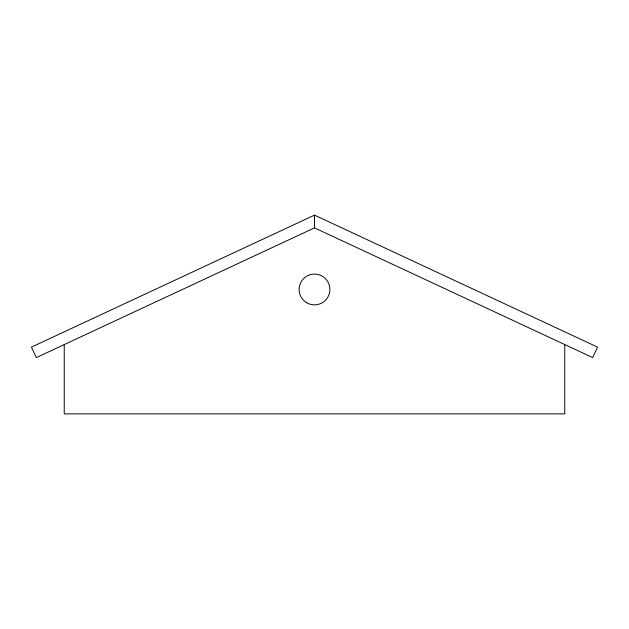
<?xml version="1.0" encoding="UTF-8"?>
<svg xmlns="http://www.w3.org/2000/svg" width="629" height="629" viewBox="0 0 629 629"><rect width="100%" height="100%" fill="white"/><g stroke="black" fill="none" stroke-linecap="round" stroke-linejoin="round"><path stroke-width="0.94" d="M314.5 215.126L31.45 347.122L36.333 357.587L314.5 227.871L592.667 357.587L597.55 347.122L314.5 215.126L314.5 227.871M564.756 344.566L564.756 413.874L64.244 413.874L64.244 344.566M306.803 302.808A15.403 15.403 0 0 0 329.903 289.474A15.403 15.403 0 0 0 306.803 276.139A15.403 15.403 0 0 0 306.803 302.808"/></g></svg>
